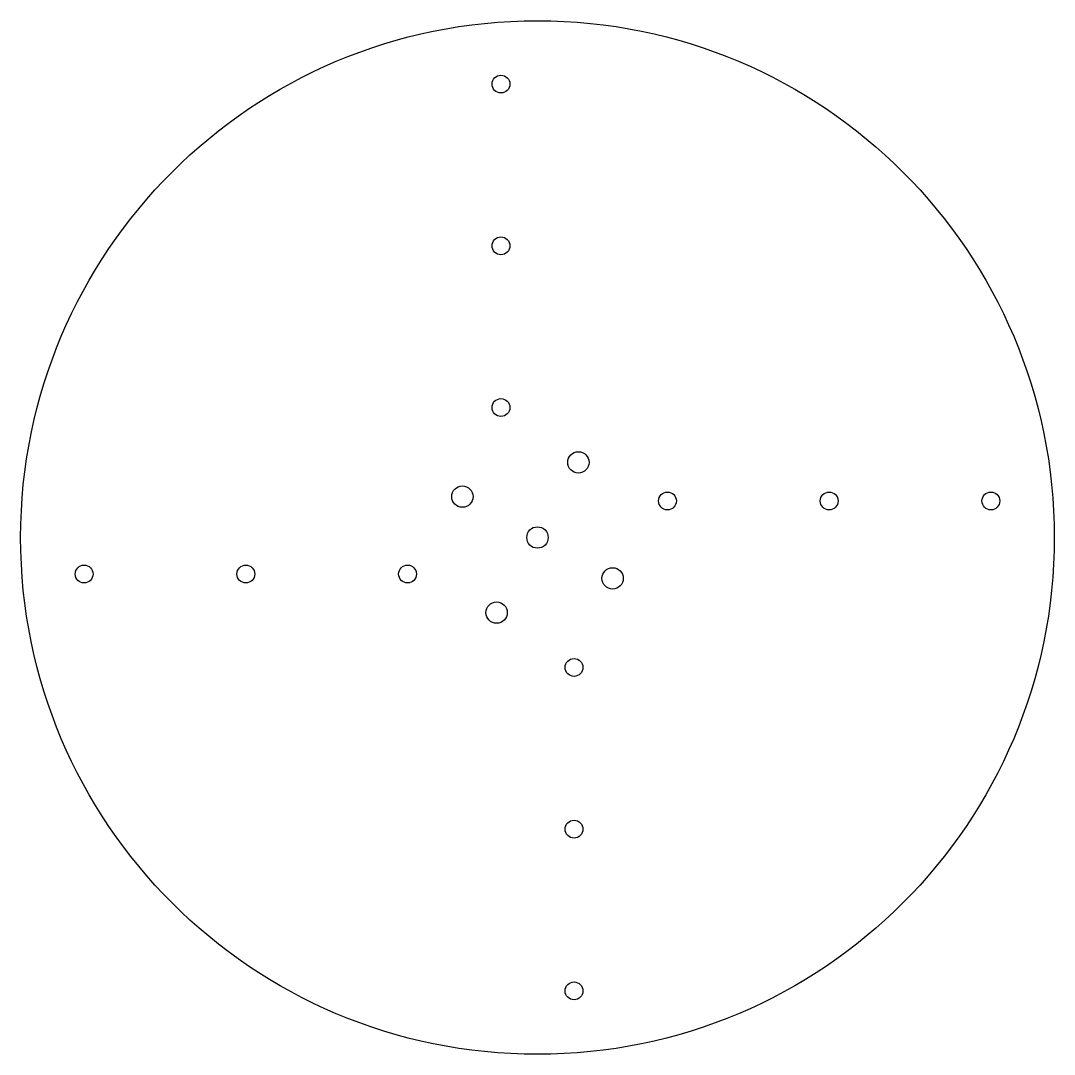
# Model space of a CAD drawing. Extents: x -3773 to -3193, y 1576 to 2156.
import ezdxf

# ---------------------------------------------------------------- set-up
doc = ezdxf.new("R2010")
doc.units = 0
doc.layers.get('0').update_dxf_attribs({"linetype": 'CONTINUOUS'})

msp = doc.modelspace()

# ---------------------------------------------------------------- linework, layer by layer
for centre, radius in [((-3483, 1865.83), 290), ((-3503.5, 2120.25), 5), ((-3503.5, 2029.5), 5), ((-3503.5, 1938.75), 5), ((-3460.03, 1907.98), 6), ((-3525.14, 1888.8), 6), ((-3410.08, 1886.33), 5), ((-3319.33, 1886.33), 5), ((-3228.58, 1886.33), 5), ((-3483, 1865.83), 6), ((-3737.41, 1845.33), 5), ((-3646.66, 1845.33), 5), ((-3555.91, 1845.33), 5), ((-3440.85, 1842.86), 6), ((-3505.96, 1823.68), 6), ((-3462.5, 1792.92), 5), ((-3462.5, 1702.17), 5), ((-3462.5, 1611.42), 5)]:
    msp.add_circle(centre, radius)

doc.saveas('drawing.dxf')
